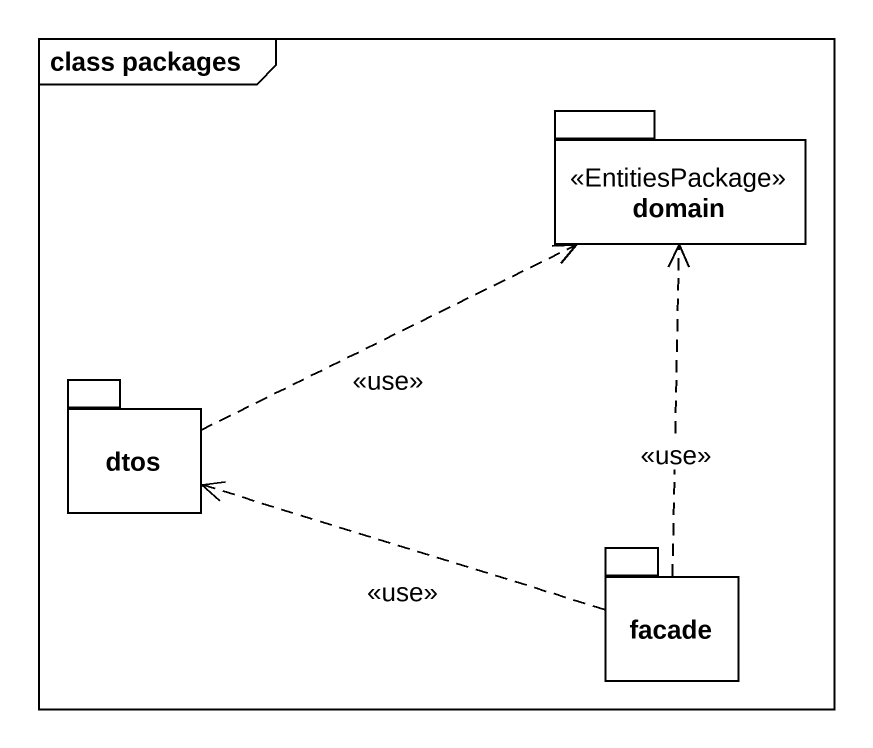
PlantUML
@startuml
mainframe class packages
package domain <<EntitiesPackage>> {
}
package dtos {
}
package facade {
}
dtos .right.> domain : <<use>>
facade .up.> domain : <<use>>
facade .left.> dtos : <<use>>
@enduml
